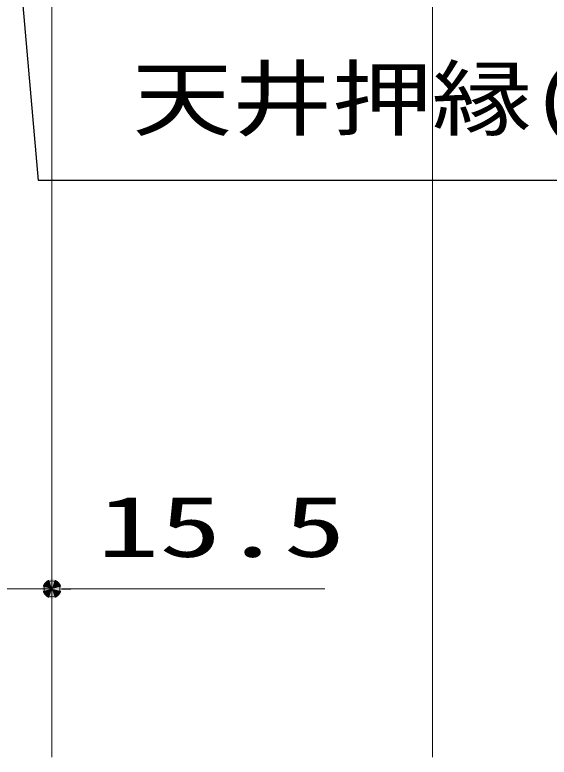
# Model space of a CAD drawing. Units: millimetres, scale not verified. Extents: x -1306 to 1306, y -607 to 607.
# Drawn here: x -202.1 to -117.9, y -391.1 to -274.1 of the extents above; entities that cross this region are included whole.
import ezdxf
from ezdxf.enums import TextEntityAlignment as Align

# ---------------------------------------------------------------- set-up
doc = ezdxf.new("R2010")
doc.units = ezdxf.units.MM
doc.header["$LTSCALE"] = 5
doc.header["$PDMODE"] = 32
doc.header["$PDSIZE"] = 2.5
for name, color, linetype, lineweight in [('0-D_線(白)', 7, 'Continuous', 30), ('1-0_線(水)', 4, 'Continuous', 9), ('1-1_寸法線', 3, 'Continuous', 13), ('1-4_DEFPOINTS', 7, 'Continuous', 5), ('1-5_0', 3, 'Continuous', 25)]:
    doc.layers.add(name, color=color, linetype=linetype, lineweight=lineweight)
doc.styles.add('ＭＳ ゴシック', font='')
doc.styles.get('ＭＳ ゴシック').set_extended_font_data('MS Gothic')

# ---------------------------------------------------------------- blocks, each defined once
blk = doc.blocks.new('_DOT')
at = {"layer": '1-5_0'}
blk.add_line((-2.5, 0), (-5, 0), dxfattribs=at)
for points in [[(0, 0), (-1.594, 1.926), (-1.34, 2.111)], [(0, 0), (-1.34, 2.111), (-1.064, 2.262)], [(0, 0), (-1.064, 2.262), (-0.773, 2.378)], [(0, 0), (-0.773, 2.378), (-0.468, 2.456)], [(0, 0), (-0.468, 2.456), (-0.157, 2.495)], [(0, 0), (-0.157, 2.495), (0.157, 2.495)], [(0, 0), (0.157, 2.495), (0.468, 2.456)], [(0, 0), (0.468, 2.456), (0.773, 2.378)], [(0, 0), (0.773, 2.378), (1.064, 2.262)], [(0, 0), (1.064, 2.262), (1.34, 2.111)], [(0, 0), (1.34, 2.111), (1.594, 1.926)], [(0, 0), (-2.5, 0), (-2.48, 0.313)], [(0, 0), (-2.48, -0.313), (-2.5, 0)], [(0, 0), (-2.48, 0.313), (-2.421, 0.622)], [(0, 0), (-2.421, -0.622), (-2.48, -0.313)], [(0, 0), (-2.421, 0.622), (-2.324, 0.92)], [(0, 0), (-2.324, -0.92), (-2.421, -0.622)], [(0, 0), (-2.324, 0.92), (-2.191, 1.204)], [(0, 0), (-2.191, -1.204), (-2.324, -0.92)], [(0, 0), (-2.191, 1.204), (-2.023, 1.469)], [(0, 0), (-2.023, -1.469), (-2.191, -1.204)], [(0, 0), (-2.023, 1.469), (-1.822, 1.711)], [(0, 0), (-1.822, -1.711), (-2.023, -1.469)], [(0, 0), (-1.822, 1.711), (-1.594, 1.926)], [(0, 0), (-1.594, -1.926), (-1.822, -1.711)], [(0, 0), (-1.34, -2.111), (-1.594, -1.926)], [(0, 0), (-1.064, -2.262), (-1.34, -2.111)], [(0, 0), (-0.773, -2.378), (-1.064, -2.262)], [(0, 0), (-0.468, -2.456), (-0.773, -2.378)], [(0, 0), (-0.157, -2.495), (-0.468, -2.456)], [(0, 0), (0.157, -2.495), (-0.157, -2.495)], [(0, 0), (1.594, 1.926), (1.822, 1.711)], [(0, 0), (1.822, 1.711), (2.023, 1.469)], [(0, 0), (2.023, 1.469), (2.191, 1.204)], [(0, 0), (2.191, 1.204), (2.324, 0.92)], [(0, 0), (2.324, 0.92), (2.421, 0.622)], [(0, 0), (2.421, 0.622), (2.48, 0.313)], [(0, 0), (2.48, 0.313), (2.5, 0)], [(0, 0), (0.468, -2.456), (0.157, -2.495)], [(0, 0), (0.773, -2.378), (0.468, -2.456)], [(0, 0), (1.064, -2.262), (0.773, -2.378)], [(0, 0), (1.34, -2.111), (1.064, -2.262)], [(0, 0), (1.594, -1.926), (1.34, -2.111)], [(0, 0), (1.822, -1.711), (1.594, -1.926)], [(0, 0), (2.023, -1.469), (1.822, -1.711)], [(0, 0), (2.191, -1.204), (2.023, -1.469)], [(0, 0), (2.324, -0.92), (2.191, -1.204)], [(0, 0), (2.421, -0.622), (2.324, -0.92)], [(0, 0), (2.48, -0.313), (2.421, -0.622)], [(0, 0), (2.5, 0), (2.48, -0.313)]]:
    blk.add_solid(points, dxfattribs=at)

msp = doc.modelspace()

# ---------------------------------------------------------------- linework, layer by layer
at = {"layer": '0-D_線(白)'}
msp.add_lwpolyline([(-66.673, -300.187), (-198.402, -300.187), (-200.828, -272.602)], dxfattribs=at)
at = {"layer": '1-0_線(水)'}
for p, q in [((-136.287, -391.062), (-136.287, -264.036)), ((-196.287, -391.062), (-196.287, -266.536))]:
    msp.add_line(p, q, dxfattribs=at)
at = {"layer": '1-1_寸法線'}
for p, q in [((-196.287, -274.536), (-196.287, -368.531)), ((-211.787, -364.531), (-196.287, -364.531)), ((-193.287, -364.531), (-153.24, -364.531))]:
    msp.add_line(p, q, dxfattribs=at)
at = {"layer": '1-4_DEFPOINTS'}
msp.add_point((-196.287, -364.531), dxfattribs=at)

# ---------------------------------------------------------------- block references
at = {"layer": '1-1_寸法線', "xscale": 0.6, "yscale": 0.6, "rotation": 180}
msp.add_blockref('_DOT', (-196.287, -364.531), dxfattribs=at)

# ---------------------------------------------------------------- texts
at = {"layer": '1-1_寸法線', "style": 'ＭＳ ゴシック'}
for s, height, width, p in [('天井押縁(12×19.5)', 9.621, 1.2, (-183.602, -294.952)), ('15.5', 9.604, 1.5, (-189.144, -362.381))]:
    msp.add_text(s, height=height, dxfattribs=dict(at, width=width)).set_placement(p, align=Align.BOTTOM_LEFT)

doc.saveas('drawing.dxf')
